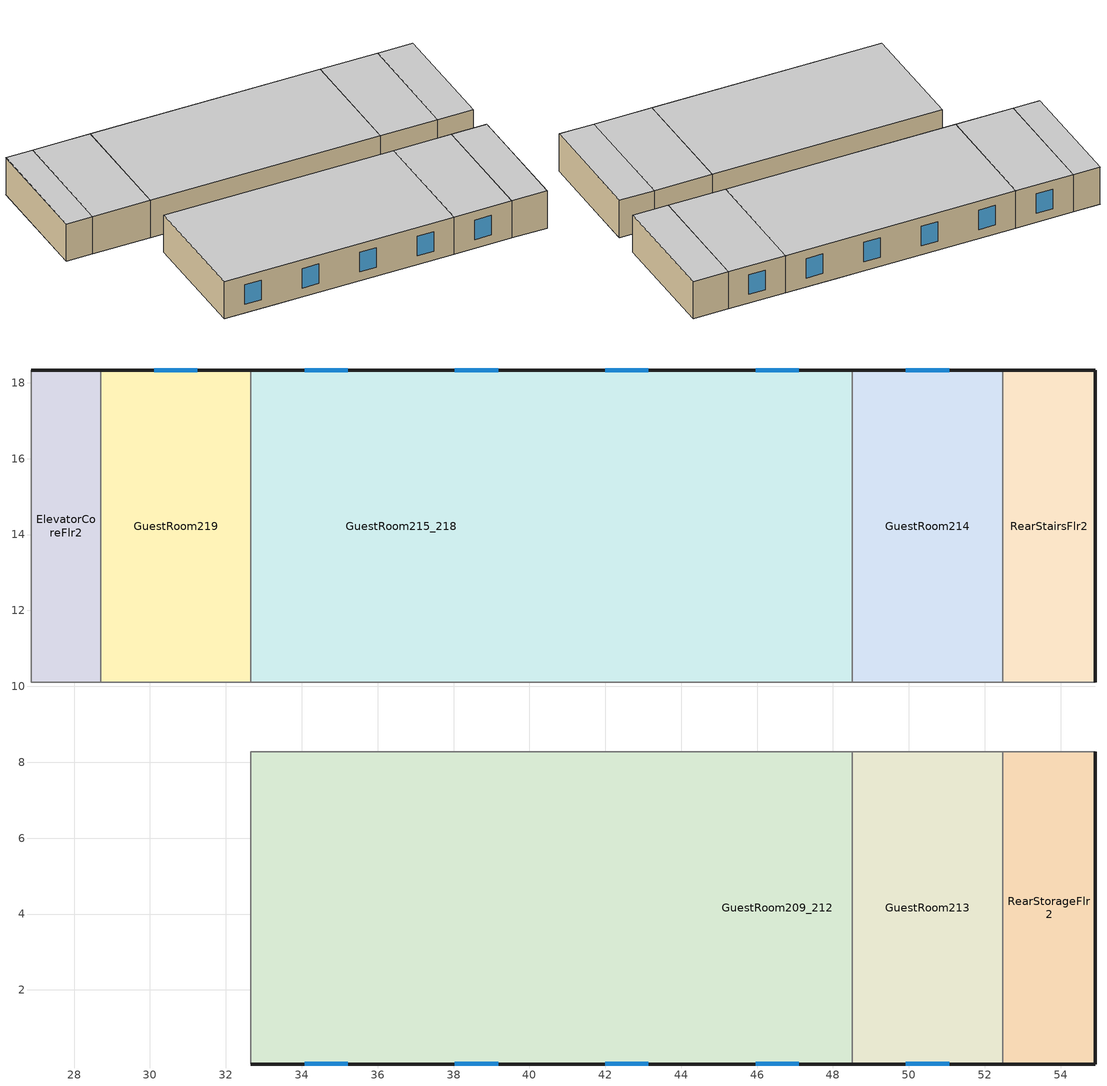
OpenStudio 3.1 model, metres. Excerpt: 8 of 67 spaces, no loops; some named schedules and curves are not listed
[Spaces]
GuestRoom219
 floor to LaundryRoomFlr1: 32.66,18.34 32.66,10.11 28.7,10.11 28.7,18.34 z3.35
 wall outside: 32.66,18.34 28.7,18.34 z3.35:6.1
 wall to CorridorFlr2: 28.7,10.11 32.66,10.11 z3.35:6.1
 wall to GuestRoom215_218: 32.66,10.11 32.66,18.34 z3.35:6.1
 wall to ElevatorCoreFlr2: 28.7,18.34 28.7,10.11 z3.35:6.1
 window: 31.25,18.34 30.11,18.34 z4:5.45
 ceiling to GuestRoom319: 32.66,10.11 32.66,18.34 28.7,18.34 28.7,10.11 z6.1
GuestRoom215_218
 floor to EmployeeLoungeFlr1: 44.55,18.34 44.55,10.11 40.59,10.11 40.59,18.34 z3.35
 floor to LaundryRoomFlr1: 40.59,18.34 40.59,10.11 32.66,10.11 32.66,18.34 z3.35
 floor to GuestRoom105: 48.51,18.34 48.51,10.11 44.55,10.11 44.55,18.34 z3.35
 wall outside: 48.51,18.34 32.66,18.34 z3.35:6.1
 wall to CorridorFlr2: 32.66,10.11 48.51,10.11 z3.35:6.1
 wall to GuestRoom214: 48.51,10.11 48.51,18.34 z3.35:6.1
 window: 43.14,18.34 42,18.34 / 39.18,18.34 38.04,18.34 / 47.1,18.34 45.96,18.34 / 35.21,18.34 34.07,18.34 z4:5.45
 ceiling to GuestRoom315_318: 48.51,10.11 48.51,18.34 32.66,18.34 32.66,10.11 z6.1
GuestRoom213
 floor to GuestRoom103: 52.47,8.28 52.47,0.05 48.51,0.05 48.51,8.28 z3.35
 wall outside: 48.51,0.05 52.47,0.05 z3.35:6.1
 wall to GuestRoom209_212: 48.51,8.28 48.51,0.05 z3.35:6.1
 wall to CorridorFlr2: 52.47,8.28 48.51,8.28 z3.35:6.1
 wall to RearStorageFlr2: 52.47,0.05 52.47,8.28 z3.35:6.1
 window: 49.92,0.05 51.06,0.05 z4:5.45
 ceiling to GuestRoom313: 52.47,0.05 52.47,8.28 48.51,8.28 48.51,0.05 z6.1
RearStorageFlr2
 floor to RearStorageFlr1: 54.91,8.28 54.91,0.05 52.47,0.05 52.47,8.28 z3.35
 wall outside: 52.47,0.05 54.91,0.05 54.91,8.28 z3.35:6.1
 wall to CorridorFlr2: 54.91,8.28 52.47,8.28 z3.35:6.1
 ceiling to RearStorageFlr3: 54.91,0.05 54.91,8.28 52.47,8.28 52.47,0.05 z6.1
ElevatorCoreFlr2
 floor to ElevatorCoreFlr1: 28.7,18.34 28.7,10.11 26.87,10.11 26.87,18.34 z3.35
 wall outside: 28.7,18.34 26.87,18.34 z3.35:6.1
 wall to CorridorFlr2: 26.87,18.34 26.87,10.11 28.7,10.11 z3.35:6.1
 ceiling to ElevatorCoreFlr3: 28.7,10.11 28.7,18.34 26.87,18.34 26.87,10.11 z6.1
RearStairsFlr2
 floor to RearStairsFlr1: 54.91,18.34 54.91,10.11 52.47,10.11 52.47,18.34 z3.35
 wall outside: 54.91,10.11 54.91,18.34 52.47,18.34 z3.35:6.1
 wall to GuestRoom214: 52.47,18.34 52.47,10.11 z3.35:6.1
 wall to CorridorFlr2: 52.47,10.11 54.91,10.11 z3.35:6.1
 ceiling to RearStairsFlr3: 54.91,10.11 54.91,18.34 52.47,18.34 52.47,10.11 z6.1
GuestRoom209_212
 floor to GuestRoom102: 48.51,8.28 48.51,0.05 44.55,0.05 44.55,8.28 z3.35
 floor to GuestRoom101: 44.55,8.28 44.55,0.05 40.59,0.05 40.59,8.28 z3.35
 floor to MeetingRoomFlr1: 36.62,8.28 36.62,0.05 32.66,0.05 32.66,8.28 z3.35
 floor to MechanicalRoomFlr1: 40.59,8.28 40.59,0.05 36.62,0.05 36.62,8.28 z3.35
 wall outside: 32.66,0.05 48.51,0.05 z3.35:6.1
 wall to CorridorFlr2: 48.51,8.28 32.66,8.28 z3.35:6.1
 wall to GuestRoom206_208: 32.66,8.28 32.66,0.05 z3.35:6.1
 window: 34.07,0.05 35.21,0.05 / 38.04,0.05 39.18,0.05 / 45.96,0.05 47.1,0.05 / 42,0.05 43.14,0.05 z4:5.45
 ceiling to GuestRoom309_312: 48.51,0.05 48.51,8.28 32.66,8.28 32.66,0.05 z6.1
GuestRoom214
 floor to GuestRoom104: 52.47,18.34 52.47,10.11 48.51,10.11 48.51,18.34 z3.35
 wall outside: 52.47,18.34 48.51,18.34 z3.35:6.1
 wall to CorridorFlr2: 48.51,10.11 52.47,10.11 z3.35:6.1
 window: 51.06,18.34 49.92,18.34 z4:5.45
 ceiling to GuestRoom314: 52.47,10.11 52.47,18.34 48.51,18.34 48.51,10.11 z6.1
[Building]
-SmallHotel-ASHRAE 169-2013-2A created: 2021-08-23 21:15:38 +0000: North Axis {deg}=180; Default Construction Set=90.1-2010 - SmHotel - ASHRAE 169-2013-2A; Standards Number of Stories=4; Standards Number of Above Ground Stories=4; Standards Building Type=SmallHotel
[ClimateZones]
Climate Zone Institution Name 1=ASHRAE; Climate Zone Document Name 1=ANSI/ASHRAE Standard 169; Climate Zone Document Year 1=2006; Climate Zone Value 1=2A
[Site]
Tampa-MacDill AFB_FL_USA: Latitude {deg}=27.85; Longitude {deg}=-82.52; Time Zone {hr}=-5; Elevation {m}=8; Terrain=Suburbs
[Site:WaterMainsTemperature]
Calculation Method=Correlation; Annual Average Outdoor Air Temperature {C}=21.85; Maximum Difference In Monthly Average Outdoor Air Temperatures {deltaC}=14.3
[SizingPeriod:DesignDay] Barometric Pressure {Pa}=101229; Sky Clearness=0; Rain Indicator=0; Snow Indicator=0; Day of Month=21; Daylight Saving Time Indicator=0; Humidity Indicating Type=Wetbulb; Dry-Bulb Temperature Range Modifier Type=DefaultMultipliers
Name | Maximum Dry-Bulb Temperature {C} | Daily Dry-Bulb Temperature Range {deltaC} | Humidity Indicating Conditions at Maximum Dry-Bulb | Wind Speed {m/s} | Wind Direction {deg} | Month | Day Type | Solar Model Indicator | ASHRAE Taub | ASHRAE Taud
Tampa-MacDill.AFB_FL_USA Ann Clg .4% Condns DB=>MWB | 33.9 | 7.9 | 25.1 | 3.1 | 270 | 8 | SummerDesignDay | ASHRAETau | 0.491 | 2.016
Tampa-MacDill.AFB_FL_USA Ann Htg 99.6% Condns DB | 4.6 | 0 | 4.6 | 2.5 | 10 | 1 | WinterDesignDay | ASHRAEClearSky
[Site:GroundTemperature:FCfactorMethod]
January Ground Temperature {C}=24.2; February Ground Temperature {C}=18.9; March Ground Temperature {C}=15.7; April Ground Temperature {C}=13.6; May Ground Temperature {C}=15.5; June Ground Temperature {C}=17.1; July Ground Temperature {C}=21.2; August Ground Temperature {C}=26.9; September Ground Temperature {C}=27.6; October Ground Temperature {C}=27.9; November Ground Temperature {C}=27.4; December Ground Temperature {C}=26.2
[Material:NoMass] Thermal Absorptance=0.9; Solar Absorptance=0.7
Name | Roughness | Thermal Resistance {m2-K/W} | Visible Absorptance
CP02 CARPET PAD | VeryRough | 0.21648 | 0.8
Typical Insulation R-6.78 | Smooth | 1.19347 | 0.7
Typical Carpet Pad | Smooth | 0.21648 | 0.8
Typical Insulation R-5.89 | Smooth | 1.03652 | 0.7
Typical Insulation R-19.72; Typical Insulation R-19.72 1 | Smooth | 3.4722 | 0.7
Typical Insulation R-0.58; Typical Insulation R-0.58 1 | Smooth | 0.101875 | 0.7
Typical Insulation R-0.01 | Smooth | 0.001 | 0.7
Typical Insulation R-8.93 | Smooth | 1.57183 | 0.7
Typical Insulation R-13.45 | Smooth | 2.368 | 0.7
Typical Insulation R-1.15 | Smooth | 0.202527 | 0.7
[Material]
Name | Roughness | Thickness {m} | Conductivity {W/m-K} | Density {kg/m3} | Specific Heat {J/kg-K} | Thermal Absorptance | Solar Absorptance | Visible Absorptance
4 in. Normalweight Concrete Floor | MediumRough | 0.1016 | 2.31 | 2322 | 832 | 0.9 | 0.7 | 0.7
25mm Stucco | Smooth | 0.0254 | 0.72 | 1856 | 840 | 0.9 | 0.7 | 0.7
5/8 in. Gypsum Board | MediumSmooth | 0.0159 | 0.16 | 800 | 1090 | 0.9 | 0.7 | 0.7
Roof Membrane - Highly Reflective | VeryRough | 0.0095 | 0.16 | 1121.29 | 1460 | 0.75 | 0.45 | 0.7
Metal Roof Surface; F08 Metal surface | Smooth | 0.0008 | 45.28 | 7824 | 500 | 0.9 | 0.7 | 0.7
1/2 in. Gypsum Board | Smooth | 0.0127 | 0.16 | 800 | 1090 | 0.9 | 0.7 | 0.5
6 in. Normalweight Concrete Floor | MediumRough | 0.1524 | 2.31 | 2322 | 832 | 0.9 | 0.7 | 0.7
8 in. Concrete Block Basement Wall | MediumRough | 0.2032 | 1.326 | 1842 | 912 | 0.9 | 0.7 | 0.7
G05 25mm wood | MediumSmooth | 0.0254 | 0.15 | 608 | 1630 | 0.9 | 0.5 | 0.5
[DefaultConstructionSet] Interior Partition Construction=Typical Interior Partition
Name | Default Exterior Surface Constructions | Default Interior Surface Constructions | Default Ground Contact Surface Constructions | Default Exterior SubSurface Constructions | Default Interior SubSurface Constructions
90.1-2010 - SmHotel - ASHRAE 169-2013-2A | Default Surface Constructions 1 | Default Surface Constructions 2 | Default Surface Constructions 3 | Default Sub Surface Constructions 1 | Default Sub Surface Constructions 2
90.1-2010 - SmHotel - ASHRAE 169-2013-2A 1 | Default Surface Constructions 4 | Default Surface Constructions 5 | Default Surface Constructions 6 | Default Sub Surface Constructions 3 | Default Sub Surface Constructions 4
[DefaultSurfaceConstructions]
Name | Floor Construction | Wall Construction | Roof Ceiling Construction
Default Surface Constructions 1 | Typical Insulated Exterior Mass Floor R-9.35 | Typical Insulated Steel Framed Exterior Wall R-8.06 | Typical IEAD Roof - Highly Reflective R-20.83
Default Surface Constructions 2; Default Surface Constructions 5 | int_slab_floor_smallhotel | int_wall_smallhotel | int_slab_ceiling_smallhotel
Default Surface Constructions 3; Default Surface Constructions 6 | Typical Insulated Carpeted 6in Slab Floor | Typical Insulated Basement Mass Wall
Default Surface Constructions 4 | Typical Insulated Exterior Mass Floor R-11.49 | Typical Insulated Steel Framed Exterior Wall R-15.63 | Typical IEAD Roof - Highly Reflective R-20.83 1
[Construction]
Typical Insulated Exterior Mass Floor R-9.35: Typical Insulation R-6.78, 4 in. Normalweight Concrete Floor, Typical Carpet Pad
Typical Insulated Steel Framed Exterior Wall R-8.06: 25mm Stucco, 5/8 in. Gypsum Board, Typical Insulation R-5.89, 5/8 in. Gypsum Board
Typical IEAD Roof - Highly Reflective R-20.83: Roof Membrane - Highly Reflective, Typical Insulation R-19.72, Metal Roof Surface
int_slab_floor_smallhotel: 4 in. Normalweight Concrete Floor, CP02 CARPET PAD
int_wall_smallhotel: 1/2 in. Gypsum Board, 1/2 in. Gypsum Board
int_slab_ceiling_smallhotel: CP02 CARPET PAD, 4 in. Normalweight Concrete Floor
Typical Insulated Carpeted 6in Slab Floor: 6 in. Normalweight Concrete Floor, Typical Carpet Pad
Typical Insulated Basement Mass Wall: 8 in. Concrete Block Basement Wall
U 0.72 SHGC 0.25 Sgl Ref-B-M Tint 6mm: REF B TINT MID 6MM
Typical Insulated Metal Door R-1.43: F08 Metal surface, Typical Insulation R-0.58
U 0.88 SHGC 0.16 Sgl Ref-A-L Clr 6mm: REF A CLEAR LO 6MM
Typical Overhead Door R-0.86: Typical Insulation R-0.01
U 1.98 SHGC 0.36 Sgl Ref-B-H Clr 6mm: REF B CLEAR HI 6MM
Typical Interior Window: Clear 3mm
Typical Interior Door; Typical Interior Partition: G05 25mm wood
Typical Insulated Exterior Mass Floor R-11.49: Typical Insulation R-8.93, 4 in. Normalweight Concrete Floor, Typical Carpet Pad
Typical Insulated Steel Framed Exterior Wall R-15.63: 25mm Stucco, 5/8 in. Gypsum Board, Typical Insulation R-13.45, 5/8 in. Gypsum Board
Typical IEAD Roof - Highly Reflective R-20.83 1: Roof Membrane - Highly Reflective, Typical Insulation R-19.72 1, Metal Roof Surface
Typical Insulated Metal Door R-1.43 1: F08 Metal surface, Typical Insulation R-0.58 1
Typical Overhead Door R-2.0: Typical Insulation R-1.15
U 1.98 SHGC 0.19 Simple Glazing Skylight U-1.98 SHGC 0.27: U 1.98 SHGC 0.19 Simple Glazing U-1.23 SHGC 0.27
[DefaultSubSurfaceConstructions]
Name | Fixed Window Construction | Operable Window Construction | Door Construction | Glass Door Construction | Overhead Door Construction | Skylight Construction | Tubular Daylight Dome Construction | Tubular Daylight Diffuser Construction
Default Sub Surface Constructions 1 | U 0.72 SHGC 0.25 Sgl Ref-B-M Tint 6mm | U 0.72 SHGC 0.25 Sgl Ref-B-M Tint 6mm | Typical Insulated Metal Door R-1.43 | U 0.88 SHGC 0.16 Sgl Ref-A-L Clr 6mm | Typical Overhead Door R-0.86 | U 1.98 SHGC 0.36 Sgl Ref-B-H Clr 6mm | Typical Interior Window | Typical Interior Window
Default Sub Surface Constructions 2; Default Sub Surface Constructions 4 | Typical Interior Window | Typical Interior Window | Typical Interior Door
Default Sub Surface Constructions 3 | U 0.72 SHGC 0.25 Sgl Ref-B-M Tint 6mm | U 0.72 SHGC 0.25 Sgl Ref-B-M Tint 6mm | Typical Insulated Metal Door R-1.43 1 |  | Typical Overhead Door R-2.0 | U 1.98 SHGC 0.19 Simple Glazing Skylight U-1.98 SHGC 0.27 | Typical Interior Window | Typical Interior Window
[WindowMaterial:Glazing] Optical Data Type=SpectralAverage; Infrared Transmittance at Normal Incidence=0; Front Side Infrared Hemispherical Emissivity=0.84; Conductivity {W/m-K}=0.9; Dirt Correction Factor for Solar and Visible Transmittance=1; Solar Diffusing=No
Name | Thickness {m} | Solar Transmittance at Normal Incidence | Front Side Solar Reflectance at Normal Incidence | Back Side Solar Reflectance at Normal Incidence | Visible Transmittance at Normal Incidence | Front Side Visible Reflectance at Normal Incidence | Back Side Visible Reflectance at Normal Incidence | Back Side Infrared Hemispherical Emissivity
REF B TINT MID 6MM | 0.006 | 0.1 | 0.11 | 0.41 | 0.13 | 0.1 | 0.32 | 0.45
REF A CLEAR LO 6MM | 0.006 | 0.066 | 0.341 | 0.493 | 0.08 | 0.41 | 0.37 | 0.4
REF B CLEAR HI 6MM | 0.006 | 0.24 | 0.16 | 0.32 | 0.3 | 0.16 | 0.29 | 0.6
Clear 3mm | 0.003 | 0.837 | 0.075 | 0.075 | 0.898 | 0.081 | 0.081 | 0.84
[WindowMaterial:SimpleGlazingSystem]
U 1.98 SHGC 0.19 Simple Glazing U-1.23 SHGC 0.27: U-Factor {W/m2-K}=7; Solar Heat Gain Coefficient=0.27; Visible Transmittance=0.15
[Space] Default Construction Set=90.1-2010 - SmHotel - ASHRAE 169-2013-2A 1; Building Story=BuildingStory2
Name | Space Type | Thermal Zone
GuestRoom209_212 | SmallHotel GuestRoom123Occ | GuestRoom209_212 ZN
GuestRoom215_218 | SmallHotel GuestRoom123Vac | GuestRoom215_218 ZN
GuestRoom219 | SmallHotel GuestRoom123Occ | GuestRoom219 ZN
GuestRoom213 | SmallHotel GuestRoom123Occ | GuestRoom213 ZN
RearStorageFlr2 | SmallHotel Storage | RearStorageFlr2 ZN
ElevatorCoreFlr2 | SmallHotel ElevatorCore | ElevatorCoreFlr2 ZN
RearStairsFlr2 | SmallHotel Stair | RearStairsFlr2 ZN
GuestRoom214 | SmallHotel GuestRoom123Occ | GuestRoom214 ZN
[BuildingStory]
BuildingStory2
[SpaceType] Standards Building Type=SmallHotel
Name | Default Schedule Set | Design Specification Outdoor Air Object | Standards Space Type
SmallHotel ElevatorCore | SmallHotel ElevatorCore Schedule Set | SmallHotel ElevatorCore Ventilation | ElevatorCore
SmallHotel Stair | SmallHotel Stair Schedule Set | SmallHotel Stair Ventilation | Stair
SmallHotel Storage | SmallHotel Storage Schedule Set | SmallHotel Storage Ventilation | Storage
SmallHotel GuestRoom123Occ | SmallHotel GuestRoom123Occ Schedule Set | SmallHotel GuestRoom123Occ Ventilation | GuestRoom123Occ
SmallHotel GuestRoom123Vac | SmallHotel GuestRoom123Vac Schedule Set | SmallHotel GuestRoom123Vac Ventilation | GuestRoom123Vac
[Lights:Definition] Design Level Calculation Method=Watts/Area; Fraction Radiant=0.7; Fraction Visible=0.2; Return Air Fraction=0
Name | Watts per Space Floor Area {W/m2}
SmallHotel GuestRoom123Occ Lights Definition; SmallHotel GuestRoom123Vac Lights Definition | 8.07293
SmallHotel Stair Lights Definition | 7.4271
SmallHotel Storage Lights Definition | 6.78126
[Lights] Fraction Replaceable=1
Name | Lights Definition | Space or SpaceType
SmallHotel GuestRoom123Occ Lights | SmallHotel GuestRoom123Occ Lights Definition | SmallHotel GuestRoom123Occ
SmallHotel GuestRoom123Vac Lights | SmallHotel GuestRoom123Vac Lights Definition | SmallHotel GuestRoom123Vac
SmallHotel Stair Lights | SmallHotel Stair Lights Definition | SmallHotel Stair
SmallHotel Storage Lights | SmallHotel Storage Lights Definition | SmallHotel Storage
[DesignSpecification:OutdoorAir] Outdoor Air Method=Sum
Name | Outdoor Air Flow per Floor Area {m3/s-m2} | Outdoor Air Flow per Person {m3/s-person}
SmallHotel ElevatorCore Ventilation; SmallHotel Storage Ventilation | 0.0006096
SmallHotel GuestRoom123Occ Ventilation; SmallHotel GuestRoom123Vac Ventilation | 0.0003048 | 0.00235974
SmallHotel Stair Ventilation | 0.0003048
[DefaultScheduleSet]
Name | Lighting Schedule | Electric Equipment Schedule | Infiltration Schedule | Number of People Schedule | People Activity Level Schedule
SmallHotel ElevatorCore Schedule Set | HotelSmall AlwaysOff | HotelSmall BLDG_ELEVATORS | Always On
SmallHotel GuestRoom123Occ Schedule Set | HotelSmall BLDG_LIGHT_GUESTROOM_SCH_2010 | HotelSmall GuestRoom_Eqp_Sch_Base | HotelSmall GuestRoom_Infil_Sch | HotelSmall GuestRoom_Occ_Sch | HotelSmall Activity_Sch
SmallHotel GuestRoom123Vac Schedule Set | HotelSmall AlwaysOff | HotelSmall AlwaysOff | HotelSmall GuestRoom_Infil_Sch | HotelSmall AlwaysOff | HotelSmall Activity_Sch
SmallHotel Stair Schedule Set | HotelSmall BLDG_LIGHT_STAIR_SCH | HotelSmall AlwaysOff | Always On | HotelSmall AlwaysOff | HotelSmall Activity_Sch
SmallHotel Storage Schedule Set | HotelSmall BLDG_LIGHT_STORAGE_SCH | HotelSmall AlwaysOff | Always On | HotelSmall AlwaysOff | HotelSmall Activity_Sch
[ThermostatSetpoint:DualSetpoint]
Name | Heating Setpoint Temperature Schedule | Cooling Setpoint Temperature Schedule
SmallHotel ElevatorCore Thermostat 1
SmallHotel GuestRoom123Occ Thermostat 6; SmallHotel GuestRoom123Occ Thermostat 7; SmallHotel GuestRoom123Occ Thermostat 8; SmallHotel GuestRoom123Occ Thermostat 9 | HotelSmall Adva_OccGuestRoom_HtgSP_Sch | HotelSmall Adva_OccGuestRoom_ClgSP_Sch
SmallHotel GuestRoom123Vac Thermostat 4 | HotelSmall VacGuestRoom_HtgSP_Sch | HotelSmall VacGuestRoom_ClgSP_Sch
SmallHotel Stair Thermostat 5; SmallHotel Storage Thermostat 5 | HotelSmall SemiHeated_HtgSP_Sch | SmallHotel UnitHeater ClgSP Sch
[ElectricEquipment:Definition] Design Level Calculation Method=Watts/Area; Watts per Space Floor Area {W/m2}=11.8403; Fraction Latent=0; Fraction Radiant=0.5; Fraction Lost=0
SmallHotel GuestRoom123Occ Elec Equip Definition; SmallHotel GuestRoom123Vac Elec Equip Definition
[ElectricEquipment]
Name | Electric Equipment Definition | Space or SpaceType
SmallHotel GuestRoom123Occ Elec Equip | SmallHotel GuestRoom123Occ Elec Equip Definition | SmallHotel GuestRoom123Occ
SmallHotel GuestRoom123Vac Elec Equip | SmallHotel GuestRoom123Vac Elec Equip Definition | SmallHotel GuestRoom123Vac
[People:Definition] Number of People Calculation Method=People/Area; People per Space Floor Area {person/m2}=0.0459619; Fraction Radiant=0.3
SmallHotel GuestRoom123Occ People Definition; SmallHotel GuestRoom123Vac People Definition
[People] Work Efficiency Schedule=Work Efficiency Schedule; Clothing Insulation Schedule=Clothing Schedule; Air Velocity Schedule=Air Velocity Schedule; Multiplier=1
Name | People Definition | Space or SpaceType
SmallHotel GuestRoom123Occ People | SmallHotel GuestRoom123Occ People Definition | SmallHotel GuestRoom123Occ
SmallHotel GuestRoom123Vac People | SmallHotel GuestRoom123Vac People Definition | SmallHotel GuestRoom123Vac
[SpaceInfiltration:DesignFlowRate] Design Flow Rate Calculation Method=Flow/ExteriorArea; Flow per Exterior Surface Area {m3/s-m2}=0.000569573; Constant Term Coefficient=0; Temperature Term Coefficient=0; Velocity Term Coefficient=0.224; Velocity Squared Term Coefficient=0
Name | Space or SpaceType | Schedule
ElevatorCoreFlr2 Infiltration | ElevatorCoreFlr2 | Always On
GuestRoom209_212 Infiltration | GuestRoom209_212 | HotelSmall GuestRoom_Infil_Sch
GuestRoom213 Infiltration | GuestRoom213 | HotelSmall GuestRoom_Infil_Sch
GuestRoom214 Infiltration | GuestRoom214 | HotelSmall GuestRoom_Infil_Sch
GuestRoom215_218 Infiltration | GuestRoom215_218 | HotelSmall GuestRoom_Infil_Sch
GuestRoom219 Infiltration | GuestRoom219 | HotelSmall GuestRoom_Infil_Sch
RearStairsFlr2 Infiltration | RearStairsFlr2 | Always On
RearStorageFlr2 Infiltration | RearStorageFlr2 | Always On
[ThermalZone] Use Ideal Air Loads=No
Name | Thermostat
ElevatorCoreFlr2 ZN | SmallHotel ElevatorCore Thermostat 1
GuestRoom209_212 ZN | SmallHotel GuestRoom123Occ Thermostat 6
GuestRoom213 ZN | SmallHotel GuestRoom123Occ Thermostat 7
GuestRoom214 ZN | SmallHotel GuestRoom123Occ Thermostat 8
GuestRoom215_218 ZN | SmallHotel GuestRoom123Vac Thermostat 4
GuestRoom219 ZN | SmallHotel GuestRoom123Occ Thermostat 9
RearStairsFlr2 ZN | SmallHotel Stair Thermostat 5
RearStorageFlr2 ZN | SmallHotel Storage Thermostat 5
[Fan:OnOff] Availability Schedule=Always On Discrete; Fan Total Efficiency=0.1595; Pressure Rise {Pa}=331.288; Maximum Flow Rate {m3/s}=autosize; Motor Efficiency=0.29; Motor In Airstream Fraction=1
Name | Fan Power Ratio Function of Speed Ratio Curve | Fan Efficiency Ratio Function of Speed Ratio Curve
GuestRoom301 ZN PTAC Fan | Fan On Off Power Curve 15 | Fan On Off Efficiency Curve 15
GuestRoom302_305 ZN PTAC Fan | Fan On Off Power Curve 16 | Fan On Off Efficiency Curve 16
GuestRoom306_308 ZN PTAC Fan | Fan On Off Power Curve 17 | Fan On Off Efficiency Curve 17
GuestRoom309_312 ZN PTAC Fan | Fan On Off Power Curve 18 | Fan On Off Efficiency Curve 18
GuestRoom313 ZN PTAC Fan | Fan On Off Power Curve 19 | Fan On Off Efficiency Curve 19
GuestRoom314 ZN PTAC Fan | Fan On Off Power Curve 20 | Fan On Off Efficiency Curve 20
GuestRoom315_318 ZN PTAC Fan | Fan On Off Power Curve 21 | Fan On Off Efficiency Curve 21
GuestRoom319 ZN PTAC Fan | Fan On Off Power Curve 22 | Fan On Off Efficiency Curve 22
GuestRoom320_323 ZN PTAC Fan | Fan On Off Power Curve 23 | Fan On Off Efficiency Curve 23
GuestRoom324 ZN PTAC Fan | Fan On Off Power Curve 24 | Fan On Off Efficiency Curve 24
GuestRoom401 ZN PTAC Fan | Fan On Off Power Curve 25 | Fan On Off Efficiency Curve 25
GuestRoom402_405 ZN PTAC Fan | Fan On Off Power Curve 26 | Fan On Off Efficiency Curve 26
GuestRoom406_408 ZN PTAC Fan | Fan On Off Power Curve 27 | Fan On Off Efficiency Curve 27
GuestRoom409_412 ZN PTAC Fan | Fan On Off Power Curve 28 | Fan On Off Efficiency Curve 28
GuestRoom413 ZN PTAC Fan | Fan On Off Power Curve 29 | Fan On Off Efficiency Curve 29
GuestRoom414 ZN PTAC Fan | Fan On Off Power Curve 30 | Fan On Off Efficiency Curve 30
GuestRoom415_418 ZN PTAC Fan | Fan On Off Power Curve 31 | Fan On Off Efficiency Curve 31
GuestRoom419 ZN PTAC Fan | Fan On Off Power Curve 32 | Fan On Off Efficiency Curve 32
GuestRoom420_423 ZN PTAC Fan | Fan On Off Power Curve 33 | Fan On Off Efficiency Curve 33
GuestRoom424 ZN PTAC Fan | Fan On Off Power Curve 34 | Fan On Off Efficiency Curve 34
CorridorFlr1 ZN PTAC Fan | Fan On Off Power Curve 35 | Fan On Off Efficiency Curve 35
CorridorFlr2 ZN PTAC Fan | Fan On Off Power Curve 36 | Fan On Off Efficiency Curve 36
CorridorFlr3 ZN PTAC Fan | Fan On Off Power Curve 37 | Fan On Off Efficiency Curve 37
CorridorFlr4 ZN PTAC Fan | Fan On Off Power Curve 38 | Fan On Off Efficiency Curve 38
[Coil:Heating:Electric] Availability Schedule=Always On Discrete; Efficiency=1
GuestRoom101 ZN PTAC Electric Htg Coil; GuestRoom102 ZN PTAC Electric Htg Coil; GuestRoom103 ZN PTAC Electric Htg Coil; GuestRoom104 ZN PTAC Electric Htg Coil; GuestRoom105 ZN PTAC Electric Htg Coil; GuestRoom201 ZN PTAC Electric Htg Coil; GuestRoom202_205 ZN PTAC Electric Htg Coil; GuestRoom206_208 ZN PTAC Electric Htg Coil; GuestRoom209_212 ZN PTAC Electric Htg Coil; GuestRoom213 ZN PTAC Electric Htg Coil; GuestRoom214 ZN PTAC Electric Htg Coil
[Exterior:Lights:Definition]
NonDimming Exterior Lights Def: Design Level {W}=4188
[Exterior:Lights]
NonDimming Exterior Lights Def: Exterior Lights Definition=NonDimming Exterior Lights Def; Schedule=HotelSmall Exterior_Lgt_ALWAYS_ON; Control Option=AstronomicalClock
